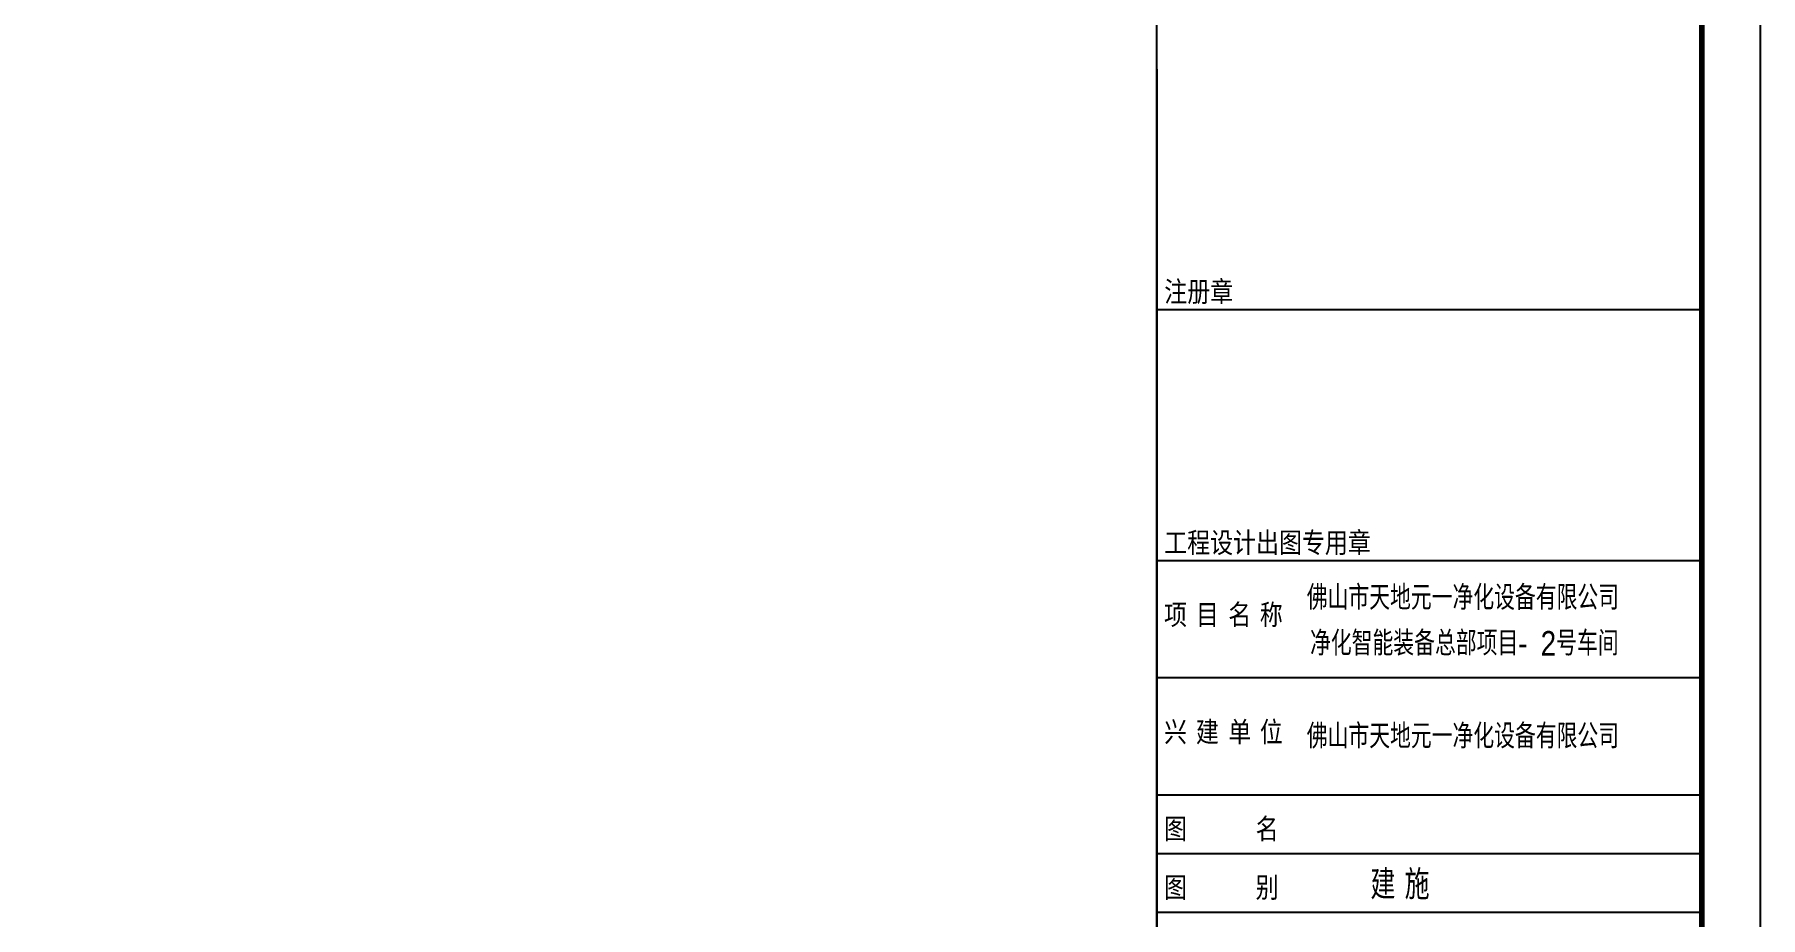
# Model space of a CAD drawing. Extents: x -1041549 to 749950, y -354245 to 17554.
# Drawn here: x 57250 to 101423, y -252685 to -230085 of the extents above; entities that cross this region are included whole.
import ezdxf

# ---------------------------------------------------------------- set-up
doc = ezdxf.new("R2010")
doc.units = 0
doc.header["$LTSCALE"] = 1000
doc.header["$MEASUREMENT"] = 0
for name, color, linetype in [('13', 13, 'Continuous'), ('14', 1, 'Continuous'), ('PUB_TITLE', 4, 'Continuous')]:
    doc.layers.add(name, color=color, linetype=linetype)
doc.styles.add('_HZTXT', font='gs_txt.shx', dxfattribs={"width": 0.8, "bigfont": 'HZTXT.shx'})
doc.styles.add('宋体', font='')
doc.styles.get('宋体').set_extended_font_data('宋体')

# ---------------------------------------------------------------- blocks, each defined once
blk = doc.blocks.new('A$Ce58e362c')
at = {"layer": '14'}
for p, q in [((15730, 44126), (15730, 1076)), ((15730, 37980), (29680, 37980)), ((15730, 31556), (29680, 31556)), ((15730, 28556), (29680, 28556)), ((15730, 25556), (29680, 25556)), ((15730, 24056), (29680, 24056)), ((15730, 22556), (29680, 22556))]:
    blk.add_line(p, q, dxfattribs=at)
blk.add_lwpolyline([(15730, 1076), (15730, 87176)], dxfattribs=at)
at = {"layer": '13', "color": 7, "style": '_HZTXT', "width": 0.85}
for s, height, p in [('佛山市天地元一净化设备有限公司', 626.86, (19568, 30290)), ('净化智能装备总部项目-', 626.86, (19652, 29121)), ('2号车间', 626.9, (25554, 29120)), ('佛山市天地元一净化设备有限公司', 626.86, (19568, 26743)), ('建 施', 750, (21199, 22880, 37267))]:
    blk.add_text(s, height=height, dxfattribs=at).set_placement(p)
at = {"layer": '14', "style": '宋体', "width": 0.82}
for s, p in [('注册章', (15921, 38174)), ('工程设计出图专用章', (15921, 31749)), ('名', (17559, 29905)), ('称', (18367, 29905)), ('项', (15916, 29905)), ('目', (16731, 29905)), ('兴', (15916, 26905)), ('建', (16731, 26905)), ('单', (17559, 26905)), ('位', (18367, 26905)), ('图      名', (15916, 24424)), ('图      别', (15916, 22924))]:
    blk.add_text(s, height=525, dxfattribs=at).set_placement(p)

msp = doc.modelspace()

# ---------------------------------------------------------------- linework, layer by layer
at = {"layer": 'PUB_TITLE'}
msp.add_lwpolyline([(-24727.4, -275525.9), (101422.6, -275525.9), (101422.6, -186425.9), (-24727.4, -186425.9)], close=True, dxfattribs=at)
at = {"layer": 'PUB_TITLE', "const_width": 150}
msp.add_lwpolyline([(-20977.4, -274025.9), (99922.6, -274025.9), (99922.6, -187925.9), (-20977.4, -187925.9)], close=True, dxfattribs=at)

# ---------------------------------------------------------------- block references
msp.add_blockref('A$Ce58e362c', (70242.6, -275101.4))

doc.saveas('drawing.dxf')
